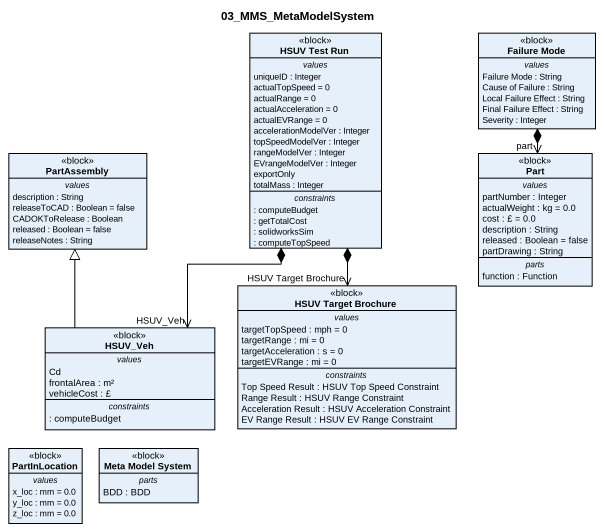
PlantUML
@startuml
title 03_MMS_MetaModelSystem
hide circle
hide empty members
class "HSUV Test Run" as HSUV_Test_Run <<block>> {
  -- values --
  uniqueID : Integer
  actualTopSpeed = 0
  actualRange = 0
  actualAcceleration = 0
  actualEVRange = 0
  accelerationModelVer : Integer
  topSpeedModelVer : Integer
  rangeModelVer : Integer
  EVrangeModelVer : Integer
  exportOnly
  totalMass : Integer
  -- constraints --
  : computeBudget
  : getTotalCost
  : solidworksSim
  : computeTopSpeed
}
class "Failure Mode" as Failure_Mode <<block>> {
  -- values --
  Failure Mode : String
  Cause of Failure : String
  Local Failure Effect : String
  Final Failure Effect : String
  Severity : Integer
}
class PartAssembly <<block>> {
  -- values --
  description : String
  releaseToCAD : Boolean = false
  CADOKToRelease : Boolean
  released : Boolean = false
  releaseNotes : String
}
class Part <<block>> {
  -- values --
  partNumber : Integer
  actualWeight : kg = 0.0
  cost : £ = 0.0
  description : String
  released : Boolean = false
  partDrawing : String
  -- parts --
  function : Function
}
class "HSUV Target Brochure" as HSUV_Target_Brochure <<block>> {
  -- values --
  targetTopSpeed : mph = 0
  targetRange : mi = 0
  targetAcceleration : s = 0
  targetEVRange : mi = 0
  -- constraints --
  Top Speed Result : HSUV Top Speed Constraint
  Range Result : HSUV Range Constraint
  Acceleration Result : HSUV Acceleration Constraint
  EV Range Result : HSUV EV Range Constraint
}
class HSUV_Veh <<block>> {
  -- values --
  Cd
  frontalArea : m²
  vehicleCost : £
  -- constraints --
  : computeBudget
}
class PartInLocation <<block>> {
  -- values --
  x_loc : mm = 0.0
  y_loc : mm = 0.0
  z_loc : mm = 0.0
}
class "Meta Model System" as Meta_Model_System <<block>> {
  -- parts --
  BDD : BDD
}
HSUV_Test_Run *--> "HSUV Target Brochure" HSUV_Target_Brochure
HSUV_Test_Run *--> "HSUV_Veh" HSUV_Veh
Failure_Mode *--> "part" Part
HSUV_Veh -up-|> PartAssembly
@enduml
